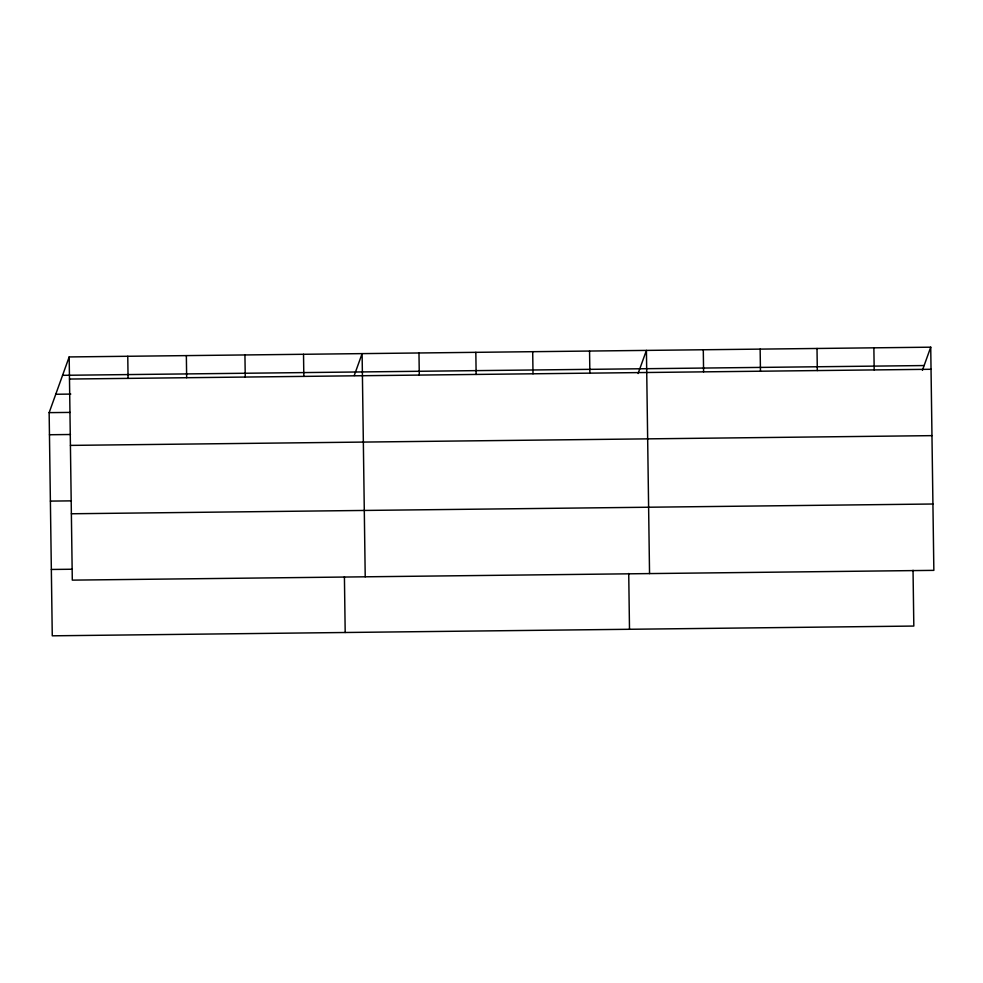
<?xml version="1.0" encoding="UTF-8"?>
<svg xmlns="http://www.w3.org/2000/svg" width="983" height="983" viewBox="0 0 983 983"><rect width="100%" height="100%" fill="white"/><g stroke="black" fill="none" stroke-linecap="round" stroke-linejoin="round"><path stroke-width="1.47" d="M913.035 570.263L913.821 626.06L52.271 635.817L49.15 412.639L69.179 356.94L930.729 347.183L933.85 570.361L72.3 580.13L69.179 356.94M354.224 375.555L362.113 353.622L365.221 576.812M638.102 373.515L646.421 350.403L649.542 573.581M922.423 370.296L930.729 347.183M62.568 375.322L924.118 365.553M69.498 379.045L931.036 369.276M55.761 394.257L70.788 394.085M49.15 412.639L70.186 412.405M49.457 434.744L70.493 434.498M70.42 445.397L931.97 435.641M50.391 501.097L71.415 500.863M71.378 513.765L932.928 504.009M51.337 569.464L72.373 569.231M873.875 347.822L874.182 369.927M817.008 348.474L817.315 370.566M760.142 349.112L760.461 371.218M703.287 349.751L703.595 371.857M628.727 573.482L629.501 629.28M589.554 351.042L589.874 373.147M532.7 351.693L533.007 373.798M475.833 352.332L476.141 374.437M418.979 352.983L419.286 375.076M344.419 576.702L345.193 632.499M303.526 354.285L303.833 376.391M244.939 354.949L245.246 377.054M186.352 355.613L186.659 377.718M127.765 356.276L128.073 378.381"/></g></svg>
